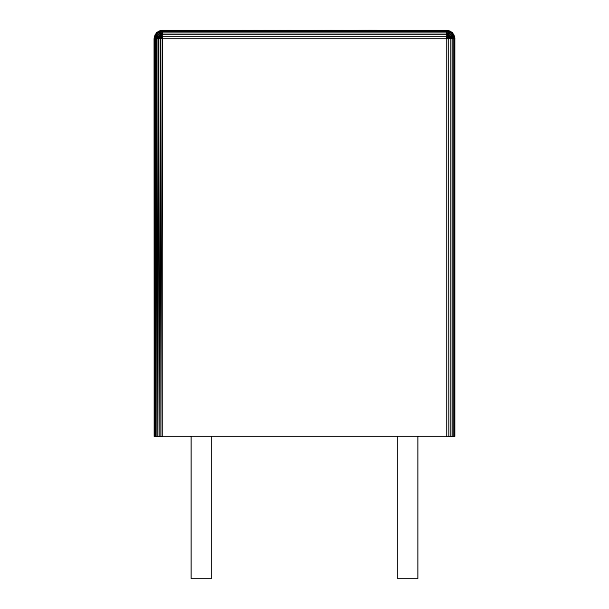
<?xml version="1.0" encoding="UTF-8"?>
<svg xmlns="http://www.w3.org/2000/svg" width="609" height="609" viewBox="0 0 609 609"><rect width="100%" height="100%" fill="white"/><g stroke="black" fill="none" stroke-linecap="round" stroke-linejoin="round"><path stroke-width="0.91" d="M454.443 436.447L454.443 38.573C454.466 34.37 450.797 30.701 446.603 30.724L162.397 30.724C158.203 30.701 154.534 34.37 154.557 38.573L154.511 436.447L154.283 38.573C154.252 34.226 158.051 30.42 162.397 30.45L446.603 30.45C450.949 30.42 454.748 34.226 454.717 38.573L454.717 436.447L154.283 436.447L154.283 38.573L454.717 38.573M453.629 436.447L453.629 38.573C453.659 34.804 450.363 31.516 446.603 31.539L162.397 31.539C158.637 31.516 155.341 34.804 155.371 38.573L155.173 436.447L154.557 38.573M452.342 436.447L452.342 38.573C452.358 35.497 449.67 32.81 446.603 32.825L162.397 32.825C159.33 32.81 156.642 35.497 156.658 38.573L156.224 436.447L155.371 38.573M450.66 436.447L450.66 38.573L450.12 36.54L448.627 35.056L446.603 34.507L162.397 34.507L160.373 35.056L158.88 36.54L158.34 38.573L157.632 436.447L156.658 38.573M448.704 436.447L448.422 37.522L446.603 36.471L162.397 36.471L160.578 37.522L159.299 436.447L158.34 38.573M448.704 30.724L446.603 38.573L454.443 36.471M453.629 34.507L446.603 38.573L450.66 31.539M446.603 38.573L452.342 32.825M372.114 30.45L372.891 30.45M317.548 30.465L322.58 30.45L315.584 30.458L322.405 30.473L321.681 30.45M282.264 30.458L241.476 30.458L259.008 30.458M251.114 30.45L251.365 30.45M317.594 30.45L318.705 30.473M241.758 30.458L245.389 30.458M328.479 30.473L315.584 30.458L319.261 30.458M371.802 30.473L376.484 30.458L372.617 30.45M374.444 30.473L374.847 30.458L374.04 30.45L376.484 30.458L371.475 30.473L377.877 30.458L314.191 30.458L314.632 30.45M345.737 30.473L346.239 30.458M318.134 30.473L317.776 30.458M341.07 30.473L342.113 30.45M368.993 30.45L359.021 30.45L376.979 30.45L374.291 30.45M270.145 30.473L272.611 30.465M276.775 30.458L284.624 30.45M364.776 30.465L365.765 30.45M314.96 30.45L314.191 30.458L334.516 30.45M241.697 30.458L291.924 30.458M274.088 30.458L280.779 30.45L277.841 30.458M282.629 30.458L280.97 30.465M370.577 30.45L368.285 30.45M242.1 30.45L248.365 30.458M273.342 30.458L274.217 30.45M320.265 30.458L332.369 30.45M322.146 30.473L323.349 30.458M252.21 30.458L250.52 30.458L251.266 30.45M265.699 30.45L262.449 30.458M333.45 30.458L330.086 30.45L357.285 30.458M366.74 30.465L369.678 30.45M254.509 30.45L251.791 30.45M263.233 30.458L264.382 30.45M277.498 30.465L279.942 30.45M288.818 30.458L290.386 30.45M315.584 30.458L318.568 30.458M341.725 30.473L350.365 30.473M344.694 30.473L335.536 30.458L376.979 30.45M260.172 30.458L258.536 30.458L272.802 30.45M262.997 30.458L265.265 30.45M291.224 30.458L286.694 30.45M353.662 30.473L359.516 30.45M377.177 30.45L361.693 30.45M259.48 30.458L262.091 30.458M269.688 30.473L290.988 30.45M368.125 30.45L376.484 30.458L362.035 30.45M365.491 30.458L373.553 30.45M368.681 30.45L371.863 30.45L371.155 30.45M271.211 30.458L269.155 30.458M354.05 30.45L358.404 30.473M370.615 30.458L372.807 30.473M259.373 30.45L260.309 30.458M319.755 30.458L321.057 30.458M321.666 30.45L324.331 30.465M318.157 30.45L318.918 30.458L318.347 30.45M321.423 30.45L322.351 30.458M325.137 30.45L326.462 30.465M291.483 30.45L292.092 30.458M242.024 30.45L242.504 30.458M154.557 36.471L162.397 38.573L160.814 436.447L160.296 38.573M155.371 34.507L162.397 38.573L160.296 30.724M156.658 32.825L162.397 38.573L158.34 31.539M446.603 30.45L446.603 436.447M417.774 436.447L417.774 578.55L397.471 578.55L397.471 436.447M211.529 436.447L211.529 578.55L191.226 578.55L191.226 436.447M162.397 30.45L162.397 436.447M258.186 30.45L253.877 30.45L258.186 30.45"/></g></svg>
